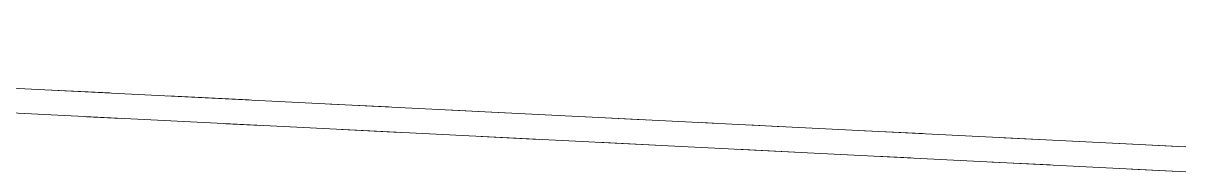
# Model space of a CAD drawing. Header units: metres. Extents: x 10 to 831, y 10 to 584.
# Drawn here: x 345.98 to 366, y 271.6 to 274.16 of the extents above; entities that cross this region are included whole.
import ezdxf

# ---------------------------------------------------------------- set-up
doc = ezdxf.new("R2010")
doc.units = ezdxf.units.M
doc.layers.add('VIS', color=8, linetype='Continuous', lineweight=13)

msp = doc.modelspace()

# ---------------------------------------------------------------- linework, layer by layer
at = {"layer": 'VIS'}
for p, q in [((323.4828, 274.156), (366, 272.0301)), ((366, 271.6021), (323.2828, 273.738)), ((347.4716, 272.9564), (346.472, 273.0064)), ((349.8704, 272.8364), (348.4712, 272.9064)), ((352.2692, 272.7164), (351.2696, 272.7664)), ((354.2684, 272.6164), (353.2688, 272.6664)), ((347.0716, 272.5484), (347.6712, 272.5184)), ((356.6672, 272.4968), (355.6676, 272.5468)), ((349.4704, 272.4284), (350.0704, 272.3984)), ((351.4696, 272.3284), (352.4692, 272.2784)), ((357.8668, 272.4368), (357.6668, 272.4468)), ((359.066, 272.3768), (358.4664, 272.4068)), ((361.4648, 272.2568), (360.4656, 272.3068)), ((353.8684, 272.2084), (354.868, 272.1584)), ((355.8676, 272.1088), (356.8672, 272.0588)), ((363.464, 272.1568), (362.8644, 272.1868)), ((365.8628, 272.0368), (364.8632, 272.0868)), ((358.2664, 271.9888), (359.266, 271.9388)), ((360.6652, 271.8688), (361.2652, 271.8388)), ((362.6644, 271.7688), (363.664, 271.7188)), ((365.0632, 271.6488), (366, 271.6019))]:
    msp.add_line(p, q, dxfattribs=at)

doc.saveas('drawing.dxf')
